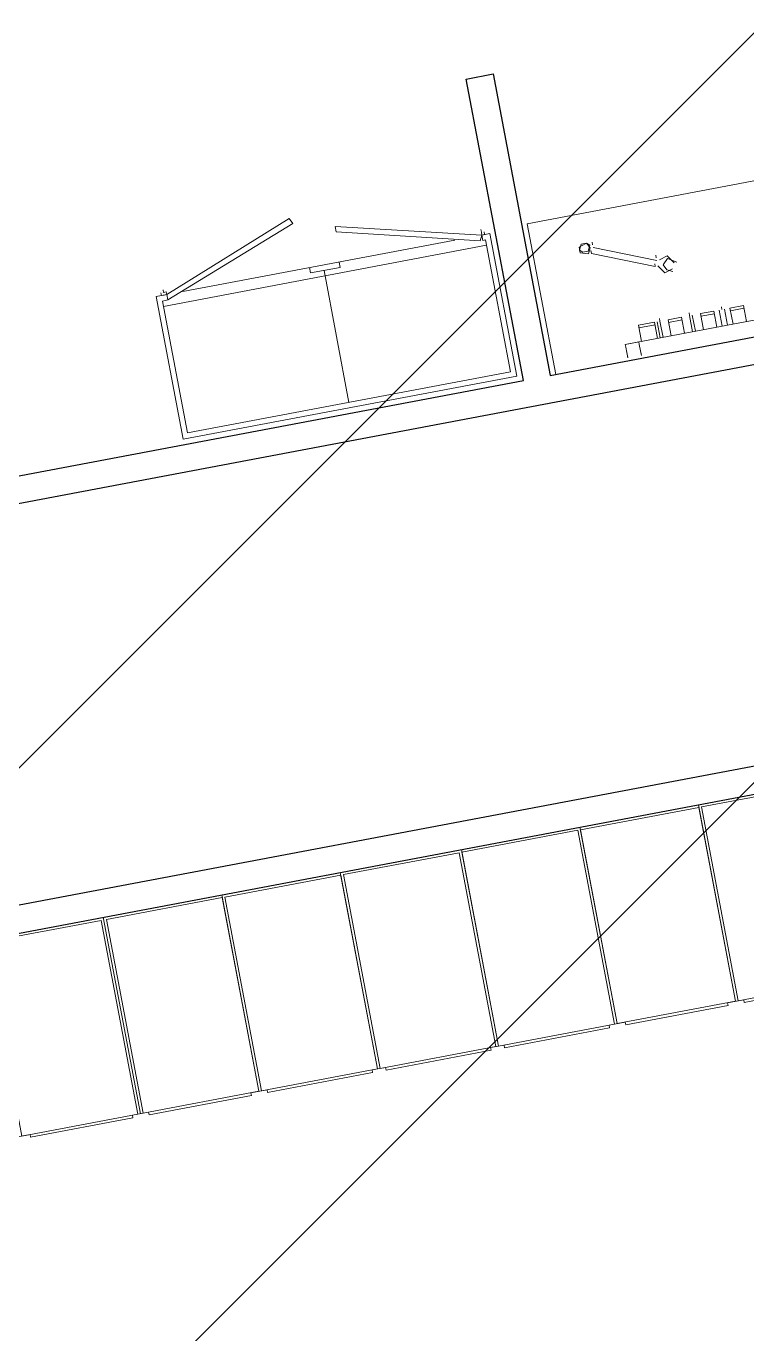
# Model space of a CAD drawing. Extents: x 407440 to 411585, y 6041728 to 6045069.
# Drawn here: x 410348.03 to 410363.13, y 6044200.46 to 6044227.86 of the extents above; entities that cross this region are included whole.
import ezdxf

# ---------------------------------------------------------------- set-up
doc = ezdxf.new("R2010")
doc.units = 0
doc.header["$LTSCALE"] = 5
doc.linetypes.add('foc-TIELINE', pattern=[1.875, 1.25, -0.625])
doc.layers.add('P-PROPOSED-EXISTING-H', color=59, linetype='Continuous')
doc.layers.add('T-TIE', color=201, linetype='foc-TIELINE')

# ---------------------------------------------------------------- blocks, each defined once
blk = doc.blocks.new('P-RIG-877')
at = {"layer": 'T-TIE', "linetype": 'ByBlock', "lineweight": 25}
for points in [[(5.8437, -32.9382), (5.0745, -33.2252), (5.1089, -33.3171), (5.9241, -33.0186), (5.9241, -32.9038), (6.7736, -32.9038), (6.7736, -27.3012), (5.4878, -27.3012), (5.4878, -27.1864), (6.7736, -27.1864), (6.7736, -20.0798)], [(6.8999, -20.9868), (6.8884, -20.9868), (6.8884, -33.0186), (5.8781, -33.0186)], [(8.5417, -23.8455), (8.5417, -33.0186), (9.2649, -33.0186), (9.2649, -33.1678), (9.3453, -33.2482), (9.3453, -33.4663), (11.4922, -33.4663)], [(8.5417, -31.9049), (9.9423, -31.9049), (9.9423, -31.7901), (8.6565, -31.7901), (8.6565, -26.3712), (9.9423, -26.3712), (9.9423, -26.2679), (8.6565, -26.2679), (8.6565, -24.431), (8.5417, -24.431)]]:
    blk.add_lwpolyline(points, dxfattribs=at)
at = {"layer": 'T-TIE', "linetype": 'ByBlock', "lineweight": 18}
for points in [[(6.7736, -25.028), (6.1307, -25.028), (6.1307, -27.1634), (6.7736, -27.1634)], [(6.7736, -26.796), (6.7736, -26.8534)], [(6.28, -26.9682), (6.2914, -26.9568), (6.2914, -26.9338), (6.2685, -26.9223), (6.257, -26.9338), (6.257, -26.9568)], [(6.28, -26.9223), (6.257, -26.9338), (6.2685, -26.9682), (6.2914, -26.9682), (6.3029, -26.9338)], [(6.1422, -27.3241), (6.1422, -27.3586), (6.1652, -27.3586), (6.1652, -27.3471), (6.7277, -27.3471), (6.7277, -28.7248), (6.1652, -28.7248), (6.1652, -28.7018), (6.1422, -28.7018), (5.9241, -28.1393), (5.947, -28.1278), (6.1652, -28.7018), (6.1422, -28.7018), (6.1422, -28.7477), (6.7507, -28.7477), (6.7507, -27.3241)], [(6.1192, -27.3586), (6.1307, -27.3586)], [(8.668, -27.9326), (9.4946, -27.9326), (9.4946, -28.4263), (8.668, -28.4263)]]:
    blk.add_lwpolyline(points, close=True, dxfattribs=at)
for points in [[(6.7507, -25.3495), (6.7622, -25.3495), (6.7622, -25.3954), (6.7162, -25.3954), (6.7047, -25.3954), (6.7047, -25.3495), (6.7047, -26.8534), (6.7162, -26.8534), (6.7622, -26.8534), (6.7507, -26.8534)], [(6.7047, -26.3368), (6.6359, -26.3368), (6.6359, -26.3942), (6.7047, -26.3942)], [(6.6473, -26.3368), (6.6473, -26.3942)], [(8.668, -26.4057), (8.668, -26.8994), (9.4946, -26.8994), (9.4946, -26.4057)], [(9.506, -26.4286), (9.506, -26.8764), (9.4946, -26.8764), (9.4946, -26.9453), (9.506, -26.9453), (9.506, -27.3815), (9.4946, -27.3815), (9.4946, -27.4504), (9.506, -27.4504), (9.506, -27.8982), (9.4946, -27.8982), (9.4946, -27.9556), (9.506, -27.9556), (9.506, -28.4033), (9.4946, -28.4033), (9.4946, -28.4607), (9.506, -28.4607), (9.506, -28.9085), (9.4946, -28.9085), (9.4946, -28.9774), (9.506, -28.9774), (9.506, -29.4136), (9.4946, -29.4136), (9.4946, -29.4825), (9.506, -29.4825), (9.506, -29.9188), (9.4946, -29.9188), (9.4946, -29.9877)], [(6.6359, -26.4286), (6.6244, -26.4286)], [(6.6359, -26.4172), (6.7047, -26.4172)], [(6.6359, -26.4401), (6.7047, -26.4401)], [(6.7047, -26.4631), (6.6359, -26.4631), (6.6359, -26.5205), (6.7047, -26.5205)], [(6.6473, -26.4631), (6.6473, -26.5205)], [(6.4062, -26.5779), (6.3833, -26.6123), (6.4062, -26.6353), (6.4292, -26.6238), (6.4407, -26.6009)], [(6.6244, -26.5664), (6.6359, -26.5664), (6.7047, -26.5664)], [(6.6359, -26.5549), (6.7047, -26.5549)], [(6.4062, -26.5894), (6.3718, -26.6123), (6.3833, -26.6468)], [(6.4062, -26.6583), (6.4407, -26.6353), (6.4292, -26.6009)], [(6.7047, -26.6009), (6.6359, -26.6009), (6.6359, -26.6583), (6.7047, -26.6583)], [(6.6473, -26.6009), (6.6473, -26.6583)], [(6.3833, -26.6583), (6.28, -26.9108)], [(6.3948, -26.6697), (6.4062, -26.6697), (6.3029, -26.9223), (6.2914, -26.9223)], [(6.3718, -26.6583), (6.3603, -26.6583)], [(6.6244, -26.6927), (6.6359, -26.6927), (6.7047, -26.6927)], [(6.6359, -26.7042), (6.7047, -26.7042)], [(6.7047, -26.7157), (6.6359, -26.7157), (6.6359, -26.7845), (6.7047, -26.7845)], [(6.6473, -26.7157), (6.6473, -26.7845)], [(6.7162, -26.796), (6.7622, -26.796), (6.7507, -26.796), (6.7622, -26.796), (6.7162, -26.796), (6.7047, -26.796), (6.7047, -26.8534)], [(6.7162, -26.8534), (6.7622, -26.8534)], [(6.2685, -26.9108), (6.257, -26.9108)], [(8.6565, -26.9108), (9.4946, -26.9108), (8.668, -26.9108), (8.668, -27.416), (9.4946, -27.416), (8.6565, -27.416)], [(9.4946, -26.9108), (9.4946, -27.416)], [(6.1307, -27.3471), (6.1422, -27.3471), (6.1422, -27.3586), (5.9929, -27.9556), (6.0159, -27.9556), (6.1652, -27.3701), (6.1422, -27.3586), (6.1307, -27.3586)], [(6.1881, -27.3471), (6.1881, -28.7248)], [(9.4946, -27.9211), (9.4946, -27.4275), (8.668, -27.4275), (8.668, -27.9211), (9.4946, -27.9211), (8.6565, -27.9211)], [(6.1422, -28.6329), (6.1422, -27.4734)], [(6.1422, -28.0933), (6.1652, -28.0933), (6.1652, -27.9671), (6.1422, -27.9671)], [(6.1652, -28.0359), (6.7277, -28.0359)], [(9.4946, -28.4378), (9.4946, -28.9314), (8.668, -28.9314), (8.668, -28.4378), (9.4946, -28.4378), (8.6565, -28.4378)], [(6.1307, -28.7133), (6.1192, -28.7133), (6.1307, -28.7133), (6.1307, -28.7018), (6.1422, -28.7018), (6.1422, -28.7133), (6.1422, -28.7248), (6.1307, -28.7248)], [(9.4946, -28.9429), (9.4946, -29.4366), (8.668, -29.4366), (8.668, -28.9429), (9.4946, -28.9429), (8.6565, -28.9429)], [(9.4946, -29.4481), (8.6565, -29.4481)], [(9.4946, -29.9532), (9.4946, -29.4596), (8.668, -29.4596), (8.668, -29.9532), (9.4946, -29.9532), (8.6565, -29.9532)]]:
    blk.add_lwpolyline(points, dxfattribs=at)

msp = doc.modelspace()

# ---------------------------------------------------------------- hatches: boundary and pattern name
at = {"layer": 'P-PROPOSED-EXISTING-H'}
h = msp.add_hatch(dxfattribs=at)
h.set_pattern_fill('ANSI31', color=256, scale=3.498392, style=0)
h.set_pattern_definition([(45, (-102.852, 2739.382), (-7.854113246, 7.854113246), [])])
edge = h.paths.add_edge_path()
edge.add_line((410849.565, 6043843.767), (410381.581, 6043755.258))
edge.add_line((410381.581, 6043755.258), (409934.712, 6043670.743))
edge.add_line((409934.712, 6043670.743), (409814.106, 6044308.44))
edge.add_line((409814.106, 6044308.44), (410263.945, 6044377.375))
edge.add_line((410263.945, 6044377.375), (410794.85, 6044458.734))
edge.add_line((410794.85, 6044458.734), (411169.273, 6044565.411))
edge.add_line((411169.273, 6044565.411), (411290.002, 6043927.065))
edge.add_line((411290.002, 6043927.065), (411039.067, 6043879.607))
edge.add_arc((410922.403, 6043977.554), 152.33, 241.43508, 319.98432, ccw=False)

# ---------------------------------------------------------------- block references
at = {"layer": 'T-TIE', "linetype": 'ByBlock', "xscale": 4.999999999955019, "yscale": 4.999999999955019, "zscale": 4.999999999955019, "rotation": 280.7096999997605}
msp.add_blockref('P-RIG-877', (410486.28, 6044279.077), dxfattribs=at)

doc.saveas('drawing.dxf')
